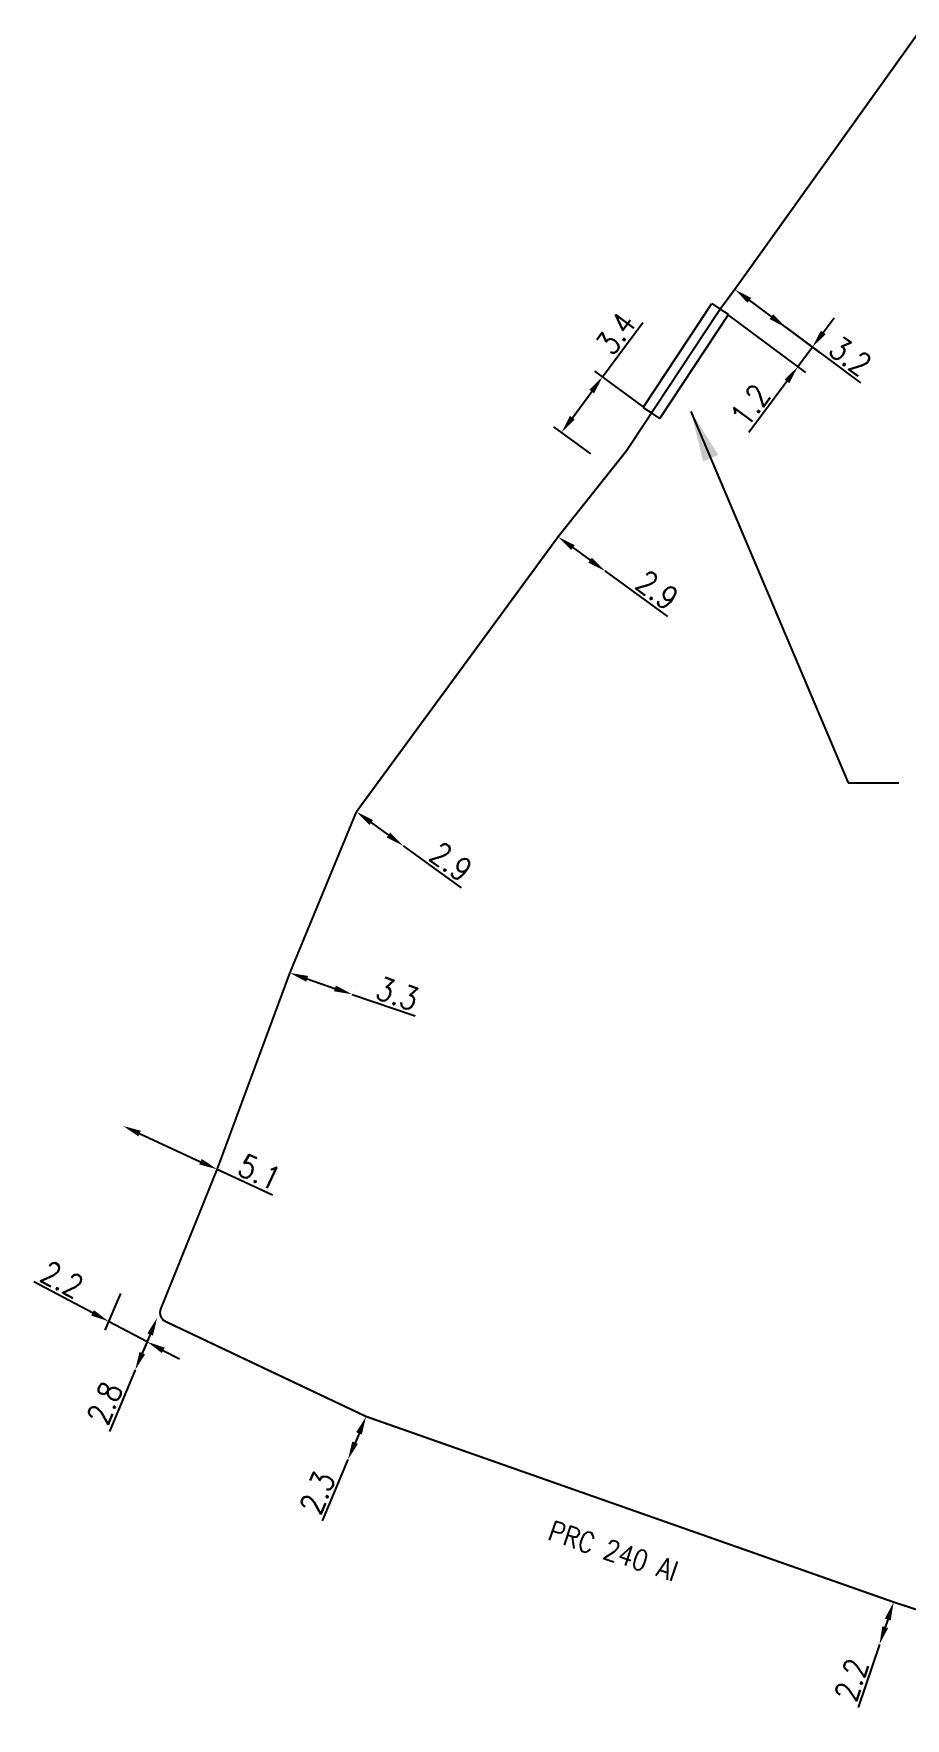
# Model space of a CAD drawing. Header units: millimetres. Extents: x 185000 to 186000, y 127000 to 128000.
# Drawn here: x 185777.2 to 185820.1, y 127325.1 to 127408.1 of the extents above; entities that cross this region are included whole.
import ezdxf
from ezdxf.enums import TextEntityAlignment as Align

# ---------------------------------------------------------------- set-up
doc = ezdxf.new("R2010")
doc.units = ezdxf.units.MM
doc.header["$PDMODE"] = 34
doc.layers.get('DEFPOINTS').update_dxf_attribs({"linetype": 'CONTINUOUS'})
doc.layers.add('M_120', color=5, linetype='M_ST_13')
doc.layers.add('M_420', color=7, linetype='CONTINUOUS')
doc.styles.get("Standard").update_dxf_attribs({"font": 'romans.shx', "width": 0.85})
doc.linetypes.add('M_ST_13', pattern='A,5,-0.3,["oo",Standard,S=1.5,R=0,X=0,Y=-0.5],-3', length=8.3)
doc.dimstyles.get("Standard").update_dxf_attribs({"dimtxt": 1.5, "dimasz": 1.2, "dimexe": 0.625, "dimexo": 0.625, "dimgap": 0.25, "dimtad": 1, "dimdec": 1, "dimzin": 0, "dimdsep": 46, "dimtxsty": 'Standard', "dimcen": -0.5, "dimadec": 0, "dimazin": 0, "dimtfac": 1, "dimtdec": 1, "dimtmove": 0, "dimatfit": 3, "dimfxl": 0, "dimtolj": 1, "dimtzin": 0, "dimarcsym": 0})

# ---------------------------------------------------------------- blocks, each defined once
blk = doc.blocks.new('*D291')
at = {"layer": 'DEFPOINTS', "color": 0, "linetype": 'Continuous', "transparency": 16777216}
for p in [(185811.68, 127395.501), (185814.209, 127393.624), (185814.209, 127393.624)]:
    blk.add_point(p, dxfattribs=at)
at = {"layer": 'M_120', "color": 0, "linetype": 'Continuous', "lineweight": -2, "transparency": 16777216}
for p, q in [((185812.403, 127394.965), (185813.487, 127394.16)), ((185814.209, 127393.624), (185817.876, 127390.902))]:
    blk.add_line(p, q, dxfattribs=at)
at = {"layer": 'M_120', "color": 0, "linetype": 'Continuous', "transparency": 16777216}
for points in [[(185812.492, 127395.085), (185812.313, 127394.845), (185811.68, 127395.501)], [(185813.576, 127394.281), (185813.397, 127394.04), (185814.209, 127393.624)]]:
    blk.add_solid(points, dxfattribs=at)
at = {"layer": 'M_120', "color": 0, "linetype": 'Continuous', "transparency": 16777216, "insert": (185817.368, 127392.213), "char_height": 1.125, "attachment_point": 5, "rotation": 323.41358}
blk.add_mtext('\\A1;3.2', dxfattribs=at)
blk = doc.blocks.new('*D292')
at = {"layer": 'DEFPOINTS', "color": 0, "linetype": 'Continuous', "transparency": 16777216}
for p in [(185811.68, 127395.501), (185810.964, 127394.538), (185815.503, 127392.661)]:
    blk.add_point(p, dxfattribs=at)
at = {"layer": 'M_120', "color": 0, "linetype": 'Continuous', "lineweight": -2, "transparency": 16777216}
for p, q in [((185812.056, 127395.222), (185815.879, 127392.381)), ((185811.34, 127394.259), (185815.163, 127391.418)), ((185816.039, 127393.383), (185816.576, 127394.106)), ((185815.503, 127392.661), (185814.787, 127391.698)), ((185814.25, 127390.975), (185812.376, 127388.453))]:
    blk.add_line(p, q, dxfattribs=at)
at = {"layer": 'M_120', "color": 0, "linetype": 'Continuous', "transparency": 16777216}
for points in [[(185815.919, 127393.473), (185816.16, 127393.294), (185815.503, 127392.661)], [(185814.13, 127391.065), (185814.37, 127390.886), (185814.787, 127391.698)]]:
    blk.add_solid(points, dxfattribs=at)
at = {"layer": 'M_120', "color": 0, "linetype": 'Continuous', "transparency": 16777216, "insert": (185812.443, 127389.8), "char_height": 1.125, "attachment_point": 5, "rotation": 53.3854}
blk.add_mtext('\\A1;1.2', dxfattribs=at)
blk = doc.blocks.new('*D293')
at = {"layer": 'DEFPOINTS', "color": 0, "linetype": 'Continuous', "transparency": 16777216}
for p in [(185802.98, 127383.318), (185805.285, 127381.642), (185805.285, 127381.642)]:
    blk.add_point(p, dxfattribs=at)
at = {"layer": 'M_120', "color": 0, "linetype": 'Continuous', "lineweight": -2, "transparency": 16777216}
for p, q in [((185803.708, 127382.789), (185804.557, 127382.171)), ((185805.285, 127381.642), (185808.368, 127379.4))]:
    blk.add_line(p, q, dxfattribs=at)
at = {"layer": 'M_120', "color": 0, "linetype": 'Continuous', "transparency": 16777216}
for points in [[(185803.796, 127382.91), (185803.619, 127382.667), (185802.98, 127383.318)], [(185804.645, 127382.293), (185804.469, 127382.05), (185805.285, 127381.642)]]:
    blk.add_solid(points, dxfattribs=at)
at = {"layer": 'M_120', "color": 0, "linetype": 'Continuous', "transparency": 16777216, "insert": (185807.866, 127380.693), "char_height": 1.125, "attachment_point": 5, "rotation": 323.98054}
blk.add_mtext('\\A1;2.9', dxfattribs=at)
blk = doc.blocks.new('*D294')
at = {"layer": 'DEFPOINTS', "color": 0, "linetype": 'Continuous', "transparency": 16777216}
for p in [(185807.581, 127389.418), (185803.149, 127388.461), (185804.965, 127387.119)]:
    blk.add_point(p, dxfattribs=at)
at = {"layer": 'M_120', "color": 0, "linetype": 'Continuous', "lineweight": -2, "transparency": 16777216}
for p, q in [((185805.172, 127391.198), (185807.148, 127393.872)), ((185807.204, 127389.697), (185804.795, 127391.477)), ((185803.684, 127389.185), (185804.637, 127390.475)), ((185804.588, 127387.398), (185802.772, 127388.74))]:
    blk.add_line(p, q, dxfattribs=at)
at = {"layer": 'M_120', "color": 0, "linetype": 'Continuous', "transparency": 16777216}
for points in [[(185804.517, 127390.564), (185804.758, 127390.385), (185805.172, 127391.198)], [(185803.564, 127389.274), (185803.805, 127389.096), (185803.149, 127388.461)]]:
    blk.add_solid(points, dxfattribs=at)
at = {"layer": 'M_120', "color": 0, "linetype": 'Continuous', "transparency": 16777216, "insert": (185805.825, 127393.343), "char_height": 1.125, "attachment_point": 5, "rotation": 53.52939}
blk.add_mtext('\\A1;3.4', dxfattribs=at)
blk = doc.blocks.new('*D295')
at = {"layer": 'DEFPOINTS', "color": 0, "linetype": 'Continuous', "transparency": 16777216}
for p in [(185793.05, 127369.778), (185795.355, 127368.102), (185795.355, 127368.102)]:
    blk.add_point(p, dxfattribs=at)
at = {"layer": 'M_120', "color": 0, "linetype": 'Continuous', "lineweight": -2, "transparency": 16777216}
for p, q in [((185793.778, 127369.249), (185794.627, 127368.631)), ((185795.355, 127368.102), (185798.21, 127366.026))]:
    blk.add_line(p, q, dxfattribs=at)
at = {"layer": 'M_120', "color": 0, "linetype": 'Continuous', "transparency": 16777216}
for points in [[(185793.866, 127369.37), (185793.69, 127369.127), (185793.05, 127369.778)], [(185794.715, 127368.752), (185794.539, 127368.51), (185795.355, 127368.102)]]:
    blk.add_solid(points, dxfattribs=at)
at = {"layer": 'M_120', "color": 0, "linetype": 'Continuous', "transparency": 16777216, "insert": (185797.708, 127367.319), "char_height": 1.125, "attachment_point": 5, "rotation": 323.98054}
blk.add_mtext('\\A1;2.9', dxfattribs=at)
blk = doc.blocks.new('*D296')
at = {"layer": 'DEFPOINTS', "color": 0, "linetype": 'Continuous', "transparency": 16777216}
for p in [(185781.556, 127354.304), (185781.556, 127354.304), (185786.187, 127352.167)]:
    blk.add_point(p, dxfattribs=at)
at = {"layer": 'M_120', "color": 0, "linetype": 'Continuous', "lineweight": -2, "transparency": 16777216}
for p, q in [((185782.373, 127353.927), (185785.369, 127352.544)), ((185786.187, 127352.167), (185788.915, 127350.907))]:
    blk.add_line(p, q, dxfattribs=at)
at = {"layer": 'M_120', "color": 0, "linetype": 'Continuous', "transparency": 16777216}
for points in [[(185782.436, 127354.063), (185782.31, 127353.791), (185781.556, 127354.304)], [(185785.432, 127352.68), (185785.307, 127352.408), (185786.187, 127352.167)]]:
    blk.add_solid(points, dxfattribs=at)
at = {"layer": 'M_120', "color": 0, "linetype": 'Continuous', "transparency": 16777216, "insert": (185788.274, 127352.029), "char_height": 1.125, "attachment_point": 5, "rotation": 335.22355}
blk.add_mtext('\\A1;5.1', dxfattribs=at)
blk = doc.blocks.new('*D297')
at = {"layer": 'DEFPOINTS', "color": 0, "linetype": 'Continuous', "transparency": 16777216}
for p in [(185783.24, 127344.865), (185782.154, 127342.284), (185782.154, 127342.284)]:
    blk.add_point(p, dxfattribs=at)
at = {"layer": 'M_120', "color": 0, "linetype": 'Continuous', "lineweight": -2, "transparency": 16777216}
for p, q in [((185782.891, 127344.035), (185782.503, 127343.114)), ((185782.154, 127342.284), (185780.882, 127339.262))]:
    blk.add_line(p, q, dxfattribs=at)
at = {"layer": 'M_120', "color": 0, "linetype": 'Continuous', "transparency": 16777216}
for points in [[(185782.753, 127344.094), (185783.029, 127343.977), (185783.24, 127344.865)], [(185782.365, 127343.172), (185782.641, 127343.056), (185782.154, 127342.284)]]:
    blk.add_solid(points, dxfattribs=at)
at = {"layer": 'M_120', "color": 0, "linetype": 'Continuous', "transparency": 16777216, "insert": (185780.652, 127340.65), "char_height": 1.125, "attachment_point": 5, "rotation": 67.17349}
blk.add_mtext('\\A1;2.8', dxfattribs=at)
blk = doc.blocks.new('*D298')
at = {"layer": 'DEFPOINTS', "color": 0, "linetype": 'Continuous', "transparency": 16777216}
for p in [(185793.526, 127339.993), (185792.633, 127337.873), (185792.633, 127337.873)]:
    blk.add_point(p, dxfattribs=at)
at = {"layer": 'M_120', "color": 0, "linetype": 'Continuous', "lineweight": -2, "transparency": 16777216}
for p, q in [((185793.176, 127339.164), (185792.982, 127338.703)), ((185792.633, 127337.873), (185791.361, 127334.852))]:
    blk.add_line(p, q, dxfattribs=at)
at = {"layer": 'M_120', "color": 0, "linetype": 'Continuous', "transparency": 16777216}
for points in [[(185793.038, 127339.222), (185793.315, 127339.106), (185793.526, 127339.993)], [(185792.844, 127338.761), (185793.121, 127338.645), (185792.633, 127337.873)]]:
    blk.add_solid(points, dxfattribs=at)
at = {"layer": 'M_120', "color": 0, "linetype": 'Continuous', "transparency": 16777216, "insert": (185791.132, 127336.239), "char_height": 1.125, "attachment_point": 5, "rotation": 67.17349}
blk.add_mtext('\\A1;2.3', dxfattribs=at)
blk = doc.blocks.new('*D299')
at = {"layer": 'DEFPOINTS', "color": 0, "linetype": 'Continuous', "transparency": 16777216}
for p in [(185819.506, 127330.852), (185818.807, 127328.766), (185818.807, 127328.766)]:
    blk.add_point(p, dxfattribs=at)
at = {"layer": 'M_120', "color": 0, "linetype": 'Continuous', "lineweight": -2, "transparency": 16777216}
for p, q in [((185819.22, 127329.999), (185819.093, 127329.62)), ((185818.807, 127328.766), (185817.765, 127325.658))]:
    blk.add_line(p, q, dxfattribs=at)
at = {"layer": 'M_120', "color": 0, "linetype": 'Continuous', "transparency": 16777216}
for points in [[(185819.077, 127330.046), (185819.362, 127329.951), (185819.506, 127330.852)], [(185818.95, 127329.667), (185819.235, 127329.572), (185818.807, 127328.766)]]:
    blk.add_solid(points, dxfattribs=at)
at = {"layer": 'M_120', "color": 0, "linetype": 'Continuous', "transparency": 16777216, "insert": (185817.431, 127327.024), "char_height": 1.125, "attachment_point": 5, "rotation": 71.47015}
blk.add_mtext('\\A1;2.2', dxfattribs=at)
blk = doc.blocks.new('*D314')
at = {"layer": 'DEFPOINTS', "color": 0, "linetype": 'Continuous', "transparency": 16777216}
for p in [(185781.606, 127346.48), (185780.846, 127344.675), (185783.24, 127344.865)]:
    blk.add_point(p, dxfattribs=at)
at = {"layer": 'M_120', "color": 0, "linetype": 'Continuous', "lineweight": -2, "transparency": 16777216}
for p, q in [((185780.051, 127345.097), (185777.154, 127346.632)), ((185781.424, 127346.046), (185780.664, 127344.241)), ((185782.738, 127343.673), (185780.846, 127344.675)), ((185783.058, 127344.431), (185782.556, 127343.239)), ((185783.533, 127343.251), (185784.329, 127342.83))]:
    blk.add_line(p, q, dxfattribs=at)
at = {"layer": 'M_120', "color": 0, "linetype": 'Continuous', "transparency": 16777216}
for points in [[(185780.122, 127345.229), (185779.981, 127344.964), (185780.846, 127344.675)], [(185783.604, 127343.384), (185783.463, 127343.119), (185782.738, 127343.673)]]:
    blk.add_solid(points, dxfattribs=at)
at = {"layer": 'M_120', "color": 0, "linetype": 'Continuous', "transparency": 16777216, "insert": (185778.557, 127346.738), "char_height": 1.125, "attachment_point": 5, "rotation": 332.07527}
blk.add_mtext('\\A1;2.2', dxfattribs=at)
blk = doc.blocks.new('*D315')
at = {"layer": 'DEFPOINTS', "color": 0, "linetype": 'Continuous', "transparency": 16777216}
for p in [(185789.769, 127361.841), (185792.843, 127360.785), (185792.843, 127360.785)]:
    blk.add_point(p, dxfattribs=at)
at = {"layer": 'M_120', "color": 0, "linetype": 'Continuous', "lineweight": -2, "transparency": 16777216}
for p, q in [((185789.921, 127362.284), (185789.921, 127362.284)), ((185790.62, 127361.549), (185791.992, 127361.078)), ((185792.843, 127360.785), (185795.944, 127359.721)), ((185792.995, 127361.229), (185792.995, 127361.229))]:
    blk.add_line(p, q, dxfattribs=at)
at = {"layer": 'M_120', "color": 0, "linetype": 'Continuous', "transparency": 16777216}
for points in [[(185790.669, 127361.69), (185790.572, 127361.407), (185789.769, 127361.841)], [(185792.04, 127361.22), (185791.943, 127360.936), (185792.843, 127360.785)]]:
    blk.add_solid(points, dxfattribs=at)
at = {"layer": 'M_120', "color": 0, "linetype": 'Continuous', "transparency": 16777216, "insert": (185795.063, 127360.816), "char_height": 1.125, "attachment_point": 5, "rotation": 341.05023}
blk.add_mtext('\\A1;3.3', dxfattribs=at)

msp = doc.modelspace()

# ---------------------------------------------------------------- linework, layer by layer
at = {"layer": 'M_120', "const_width": 0.1}
msp.add_lwpolyline([(185820.657, 127408.048), (185811.68, 127395.501), (185810.964, 127394.538), (185807.581, 127389.418), (185806.354, 127387.562), (185802.986, 127383.326, 0.009773), (185802.974, 127383.31), (185793.084, 127369.824, 0.057253), (185793.027, 127369.725), (185789.769, 127361.841), (185786.187, 127352.167), (185783.416, 127345.302, 0.397097), (185783.666, 127344.663), (185793.502, 127340.004, 0.026061), (185793.55, 127339.985), (185819.506, 127330.852), (185836.827, 127325.179)], format="xyb", dxfattribs=at)
at = {"layer": 'M_420', "color": 7, "linetype": 'CONTINUOUS'}
for p, q in [((185807.164, 127389.694), (185810.547, 127394.814)), ((185810.547, 127394.814), (185810.964, 127394.538)), ((185807.998, 127389.142), (185811.381, 127394.263)), ((185811.381, 127394.263), (185810.964, 127394.538)), ((185807.164, 127389.694), (185807.581, 127389.418)), ((185807.998, 127389.142), (185807.581, 127389.418))]:
    msp.add_line(p, q, dxfattribs=at)

# ---------------------------------------------------------------- texts
at = {"layer": 'M_120', "width": 0.85}
msp.add_text('PRC 240 Al', height=1, rotation=341.48266, dxfattribs=at).set_placement((185805.694, 127333.371), align=Align.MIDDLE)

# ---------------------------------------------------------------- dimensions: what is measured, and where the dimension line sits
at = {"layer": 'M_120', "linetype": 'Continuous'}
for base, p1, p2, angle, picture, middle in [((185815.503, 127392.661), (185810.964, 127394.538), (185811.68, 127395.501), 233.3854, '*D292', (185813.045, 127389.353)), ((185814.209, 127393.624), (185811.68, 127395.501), (185814.209, 127393.624), 143.41358, '*D291', (185816.921, 127391.611)), ((185803.149, 127388.461), (185807.581, 127389.418), (185804.965, 127387.119), 53.52939, '*D294', (185806.428, 127392.897)), ((185805.285, 127381.642), (185802.98, 127383.318), (185805.285, 127381.642), 143.98054, '*D293', (185807.425, 127380.086)), ((185795.355, 127368.102), (185793.05, 127369.778), (185795.355, 127368.102), 143.98054, '*D295', (185797.266, 127366.712)), ((185792.8429, 127360.7854), (185789.76904, 127361.8408), (185792.8429, 127360.7854), 161.05023, '*D315', (185794.81895, 127360.10693)), ((185781.556, 127354.304), (185786.187, 127352.167), (185781.556, 127354.304), 335.22355, '*D296', (185787.959, 127351.348)), ((185780.846, 127344.675), (185783.24, 127344.865), (185781.606, 127346.48), 332.07527, '*D314', (185778.205, 127346.075)), ((185782.154, 127342.284), (185783.24, 127344.865), (185782.154, 127342.284), 67.17349, '*D297', (185781.343, 127340.359)), ((185792.633, 127337.873), (185793.526, 127339.993), (185792.633, 127337.873), 67.17349, '*D298', (185791.823, 127335.948)), ((185818.807, 127328.766), (185819.506, 127330.852), (185818.807, 127328.766), 71.47015, '*D299', (185818.143, 127326.785))]:
    dim = msp.add_linear_dim(base=base, p1=p1, p2=p2, angle=angle, dimstyle='Standard', override={"dimscale": 0.75}, dxfattribs=at)
    dim.commit()
    dim.dimension.update_dxf_attribs({"geometry": picture, "text_midpoint": middle, "dimtype": 160})

# ---------------------------------------------------------------- leaders
at = {"layer": 'M_420', "annotation_type": 0, "has_hookline": 1, "hookline_direction": 0, "text_width": 38.655}
msp.add_leader([(185809.523, 127389.492), (185817.262, 127371.207), (185819.762, 127371.207)], dimstyle='Standard', override={"dimasz": 2.5, "dimgap": -0.63, "dimtad": 0}, dxfattribs=at)

doc.saveas('drawing.dxf')
